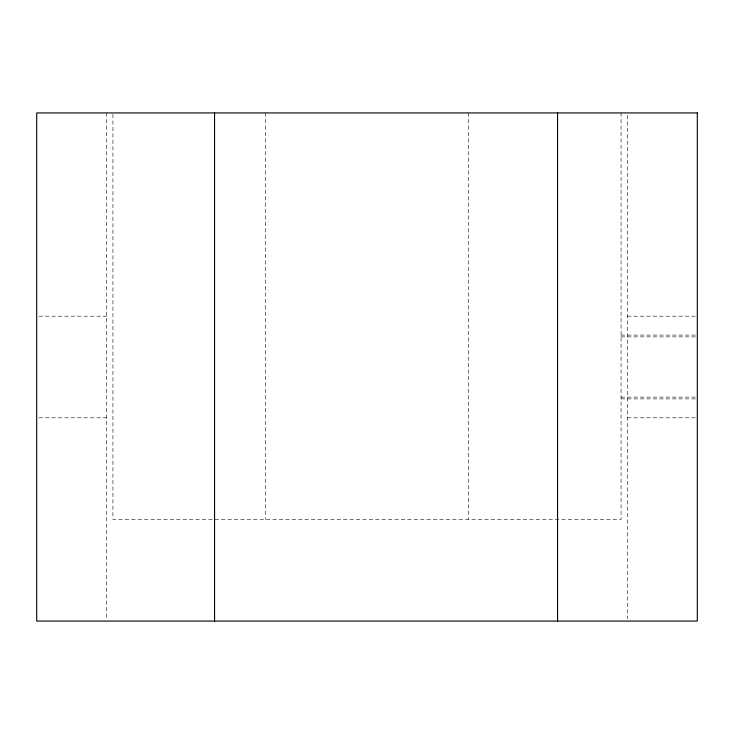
<?xml version="1.0" encoding="UTF-8"?>
<svg xmlns="http://www.w3.org/2000/svg" width="734" height="734" viewBox="0 0 734 734"><rect width="100%" height="100%" fill="white"/><g stroke="black" fill="none" stroke-linecap="round" stroke-linejoin="round"><path stroke-width="0.55" stroke-dasharray="3.67 2.75" d="M38.994 316.189L106.568 316.189M627.432 316.189L696.153 316.189M621.074 335.099L696.162 335.099M621.074 336.878L696.162 336.878M621.074 397.122L696.162 397.122M621.074 398.901L696.162 398.901M38.994 417.811L106.568 417.811M627.432 417.811L696.153 417.811M627.432 115.21L627.432 618.79M621.074 112.926L621.074 519.443L112.926 519.443L112.926 112.926M468.631 112.926L468.631 519.443M265.369 112.926L265.369 519.443M106.568 112.926L106.568 618.79"/><path stroke-width="1.1" d="M557.556 112.926L557.556 621.074M214.557 112.926L214.557 621.074M697.3 112.926L36.7 112.926L36.7 621.074L697.3 621.074L697.3 112.926"/></g></svg>
